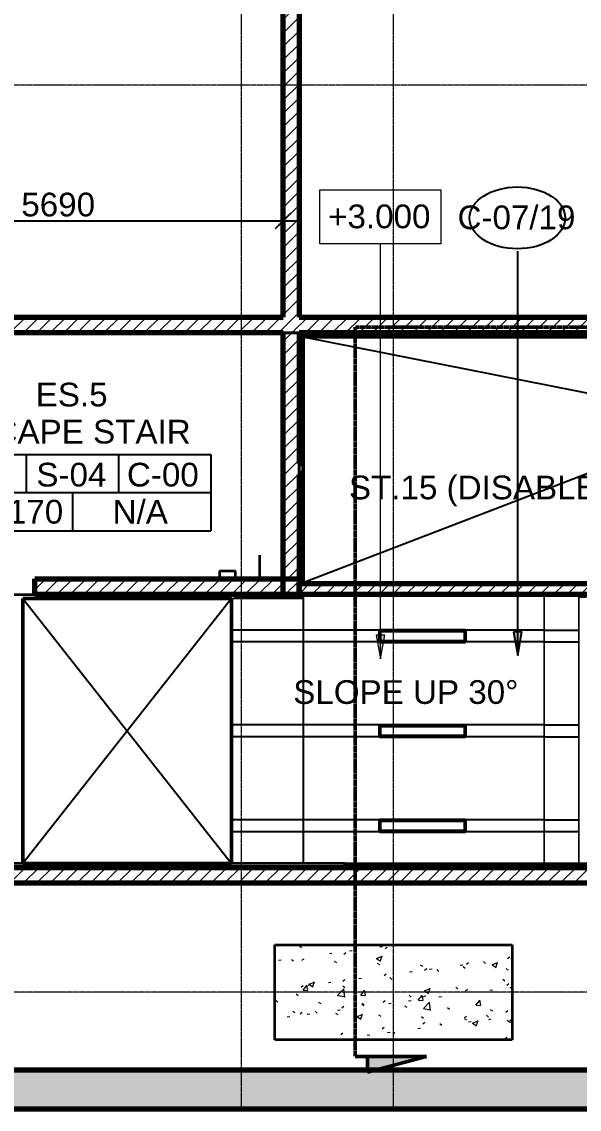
# Model space of a CAD drawing. Header units: millimetres. Extents: x -920231 to -841213, y -17301 to 22361.
# Drawn here: x -897583 to -890536, y -17276 to -3519 of the extents above; entities that cross this region are included whole.
import ezdxf

# ---------------------------------------------------------------- set-up
doc = ezdxf.new("R2010")
doc.units = ezdxf.units.MM
doc.linetypes.add('- SOM Dash 1_8_', pattern=[4.7625, 3.175, -1.5875])
doc.linetypes.add('DPA_Grid _ Level 100', pattern=[10, 5.5, -1.6, 1.3, -1.6])
for name, color, linetype, lineweight in [('_ _ A-DETL-OPENING', 1, 'Continuous', 25), ('A-ANNO-DIMS', 1, 'Continuous', 9), ('A-ANNO-NOTE', 3, 'Continuous', 25), ('A-CLNG', 2, 'Continuous', 9), ('A-CLNG-PATT', 2, 'Continuous', 9), ('A-DETL', 1, 'Continuous', 70), ('A-FLOR-E', 2, 'Continuous', 35), ('A-ROOM-IDEN', 3, 'Continuous', 25), ('A-ROOM-LINE', 3, 'Continuous', 25), ('A-WALL', 5, 'Continuous', 35), ('A-WALL-FNSH', 2, 'Continuous', 35), ('A-WALL-PATT', 1, 'Continuous', 35), ('E-LITE-EQPM', 2, 'Continuous', 35), ('G-ANNO-SECL', 3, 'Continuous', 9), ('G-ANNO-TEXT', 3, 'Continuous', 9), ('I-WALL-E', 2, 'Continuous', 35), ('S-FNDN', 2, 'Continuous', 35), ('S-GRID', 251, 'Continuous', 9), ('S-STRS-IDEN', 3, 'Continuous', 25), ('S-STRS-MBND', 2, 'Continuous', 35), ('WALL-E', 2, 'Continuous', 35)]:
    doc.layers.add(name, color=color, linetype=linetype, lineweight=lineweight)
doc.styles.add('Arial_2', font='arial.ttf', dxfattribs={"height": 300})
doc.dimstyles.new('DPA-DIM-3_0_T-T', dxfattribs={"dimscale": 304.8, "dimtxt": 306.07782, "dimasz": 0.656168, "dimexe": 0.656168, "dimexo": 0.0625, "dimgap": 0.164042, "dimtad": 1, "dimdec": 0, "dimzin": 0, "dimdsep": 46, "dimtxsty": 'Arial_2', "dimblk1": 'OBLIQUE', "dimblk2": 'OBLIQUE', "dimsah": 1, "dimcen": 0.09, "dimdle": 0.656168, "dimadec": 8, "dimazin": 0, "dimtfac": 1, "dimtdec": 4, "dimtix": 1, "dimtmove": 0, "dimatfit": 3, "dimfxl": 1.312336, "dimfxlon": 1, "dimtvp": 1, "dimtolj": 1, "dimtzin": 0, "dimarcsym": 2})
pattern_1 = [(45, (0, 0), (-84.852814, 84.852814), [])]
pattern_2 = [(45, (0, 0), (-212.13203, 212.13203), []), (135, (0, 0), (-212.13203, -212.13203), [])]
pattern_3 = [(50, (0, 0), (728.7365, -63.75582), [76.2, -838.2]), (355, (0, 0), (-140.9716, 764.2276), [60.96, -670.56]), (100.451, (60.7, -5.3), (587.77, 700.46675), [64.76, -712.36]), (46.184, (0, 203.2), (1084.3162, -168.171), [114.3, -1257.3]), (96.636, (90.4, 189.2), (949.6099, 989.7098), [97.14, -1068.54]), (351.184, (0, 203.2), (949.6206, 989.7012), [91.44, -1005.84]), (21, (101.6, 152.4), (606.45787, -409.06057), [76.2, -838.2]), (326, (101.6, 152.4), (247.20834, 736.7529), [60.96, -670.56]), (71.451, (152.14, 118.3), (853.66825, 327.68547), [64.76, -712.36]), (37.5, (0, 0), (12.35469, 338.22012), [33.528, -628.904, 33.528, -647.192, -673.1]), (37.5, (0, 0), (12.35469, 338.22012), [-1343.152, 33.528, -639.572]), (7.5, (0, 0), (267.27887, 400.72213), [33.528, -354.584, 33.528, -613.664, -256.54]), (7.5, (0, 0), (267.27887, 400.72213), [-1035.304, 33.528, -223.012]), (327.5, (-226.57, 0), (542.36333, -22.915345), [33.528, -220.472, 33.528, -758.952, -1051.56]), (327.5, (-226.57, 0), (542.36333, -22.915345), [-1046.48, 33.528, -1018.032]), (317.5, (-328.17, 0), (592.51696, 101.7071), [33.528, -296.672, 33.528, -492.76, -746.76]), (317.5, (-328.17, 0), (592.51696, 101.7071), [-856.488, 33.528, -713.232])]

# ---------------------------------------------------------------- blocks, each defined once
blk = doc.blocks.new('L1_1_FLUORESCENT W DISFUSSER - 1195L x 595W x 85H - 36W-V101-4230-01 ENLARGED MULTI-PURPOSE LEVEL - REFLECTED CEILING PLAN - SHEET 1')
at = {"layer": 'E-LITE-EQPM'}
for p, q in [((-886783, -10306), (-886783, -10156)), ((-886783, -10156), (-885694, -10156)), ((-885694, -10156), (-886783, -10156)), ((-886783, -10156), (-886783, -10306)), ((-886772, -10293), (-886772, -10169)), ((-886772, -10169), (-885705, -10169)), ((-885705, -10169), (-886772, -10169)), ((-886772, -10169), (-886772, -10293)), ((-886772, -10169), (-886772, -10293)), ((-885705, -10169), (-886772, -10169)), ((-885705, -10169), (-885705, -10293)), ((-885705, -10293), (-885705, -10169)), ((-885705, -10293), (-885705, -10169)), ((-885694, -10156), (-885694, -10306)), ((-885694, -10306), (-885694, -10156)), ((-885694, -10306), (-886783, -10306)), ((-886783, -10306), (-885694, -10306)), ((-885705, -10293), (-886772, -10293)), ((-886772, -10293), (-885705, -10293)), ((-886772, -10293), (-885705, -10293))]:
    blk.add_line(p, q, dxfattribs=at)
blk = doc.blocks.new('Section - AEC_Section Tail - Filled-3249564-4230-01 ENLARGED MULTI-PURPOSE LEVEL - REFLECTED CEILING PLAN - SHEET 1')
at = {"layer": 'G-ANNO-SECL'}
blk.add_hatch(color=256, dxfattribs=at).paths.add_polyline_path([(0, 1.54), (-2, 1.54), (0, 9)])
at = {"layer": 'G-ANNO-SECL', "lineweight": 50}
for p, q in [((0, 9), (-2, 1.54)), ((0, 9), (0, 0)), ((0, 1.54), (0, 9)), ((-2, 1.54), (0, 1.54))]:
    blk.add_line(p, q, dxfattribs=at)
blk = doc.blocks.new('DPA_Room Tag Box - Standard-4486259-4230-01 ENLARGED MULTI-PURPOSE LEVEL - REFLECTED CEILING PLAN - SHEET 1')
at = {"layer": 'A-ROOM-LINE'}
for p, q in [((-17.5, -2.94), (-17.5, -12.6)), ((-17.5, -2.94), (17.5, -2.94)), ((-5.83, -2.94), (-5.83, -7.77)), ((5.83, -2.94), (5.83, -7.77)), ((17.5, -2.94), (17.5, -12.6)), ((-17.5, -7.77), (17.5, -7.77)), ((0, -7.77), (0, -12.6)), ((-17.5, -12.6), (17.5, -12.6))]:
    blk.add_line(p, q, dxfattribs=at)
blk = doc.blocks.new('Ceiling Tags - Ceiling Tags-9510765-4230-01 ENLARGED MULTI-PURPOSE LEVEL - REFLECTED CEILING PLAN - SHEET 1')
at = {"layer": 'A-ANNO-NOTE'}
blk.add_ellipse((0, 0), major_axis=(6.05, 0), ratio=0.646436, dxfattribs=at)
blk = doc.blocks.new('_Oblique')
at = {"color": 0, "linetype": 'ByBlock', "lineweight": -2}
blk.add_line((-0.5, -0.5), (0.5, 0.5), dxfattribs=at)
blk = doc.blocks.new('*D2235')
at = {"layer": 'A-ANNO-DIMS', "color": 0, "lineweight": -2, "transparency": 16777216}
for p, q in [((-24195, -9234), (-24195, -9815)), ((-29885, -9996), (-29885, -9415)), ((-30085, -9615), (-23995, -9615))]:
    blk.add_line(p, q, dxfattribs=at)
at = {"layer": 'Defpoints', "color": 0, "transparency": 16777216}
for p in [(-24195, -9215), (-24195, -9615), (-29885, -10015)]:
    blk.add_point(p, dxfattribs=at)
at = {"layer": 'A-ANNO-DIMS', "color": 0, "lineweight": -2, "transparency": 16777216, "xscale": 200, "yscale": 200, "zscale": 200, "rotation": 180}
blk.add_blockref('_Oblique', (-29885, -9615), dxfattribs=at)
at = {"layer": 'A-ANNO-DIMS', "color": 0, "lineweight": -2, "transparency": 16777216, "xscale": 200, "yscale": 200, "zscale": 200}
blk.add_blockref('_Oblique', (-24195, -9615), dxfattribs=at)
at = {"layer": 'A-ANNO-DIMS', "color": 0, "transparency": 16777216, "insert": (-27040, -9412), "char_height": 300, "width": 1107.53, "attachment_point": 5, "style": 'Arial_2'}
blk.add_mtext('\\A1;5690', dxfattribs=at)
blk = doc.blocks.new('*U2141')
at = {"layer": '_ _ A-DETL-OPENING'}
for p, q in [((-23944.5, -11084.8), (-15861.6, -12685)), ((-15862.2, -11084.8), (-23944.5, -14194.8)), ((-27485, -14395), (-24849.9, -17744.8)), ((-24849.9, -14395), (-27485, -17744.8))]:
    blk.add_line(p, q, dxfattribs=at)
at = {"layer": 'S-GRID', "linetype": 'DPA_Grid _ Level 100'}
for p, q in [((-24723, -20855.1), (-24723, 16910.1)), ((-22800, -20855.1), (-22800, 16910.1)), ((24628.5, -7900), (-48793, -7900)), ((24628.5, -19375), (-48793, -19375))]:
    blk.add_line(p, q, dxfattribs=at)
at = {"layer": 'A-ANNO-DIMS'}
dim = blk.add_linear_dim(base=(-24195, -9615), p1=(-29885, -10015), p2=(-24195, -9215), dimstyle='DPA-DIM-3_0_T-T', override={"dimpost": '<>', "dimfxl": 5745.962111}, dxfattribs=at)
dim.commit()
dim.dimension.update_dxf_attribs({"geometry": '*D2235', "text_midpoint": (-27040, -9411.8)})

msp = doc.modelspace()

# ---------------------------------------------------------------- hatches: boundary and pattern name
at = {"layer": 'A-ANNO-NOTE'}
msp.add_hatch(color=256, dxfattribs=at).paths.add_polyline_path([(-891314, -11536), (-891261, -11236), (-891367, -11236)])
at = {"layer": 'A-CLNG-PATT', "lineweight": 25}
h = msp.add_hatch(dxfattribs=at)
h.set_pattern_fill('FP_4', color=256, style=0, pattern_type=2)
h.set_pattern_definition([(270, (-862850.4, -12491), (-3117.7, -2e-13), [1200, 0]), (270, (-859732.7, -12491), (-3117.7, -2e-13), [1200, 0]), (180, (-859732.7, -13615.9), (1e-13, 1200), [3117.69, 0]), (180, (-859732.7, -12565.9), (1e-13, 1200), [3117.69, 0])])
h.paths.add_polyline_path([(-893499, -14166), (-890981, -14166), (-890981, -10766), (-894027, -10766), (-894027, -10816), (-894932, -10816), (-894932, -14166)])
h = msp.add_hatch(dxfattribs=at)
h.set_pattern_fill('FP_10', color=256, style=0, pattern_type=2)
h.set_pattern_definition([(90, (-898382.3, -12491), (3600, -2e-13), [1200, 0]), (90, (-901982.3, -12491), (3600, -2e-13), [1200, 0]), (0, (-901982.3, -11366), (0, -1200), [3600, 0]), (0, (-901982.3, -12416), (0, -1200), [3600, 0])])
h.paths.add_polyline_path([(-890541, -14166), (-890541, -10766), (-890981, -10766), (-890981, -14166)])
at = {"layer": 'A-WALL-PATT', "lineweight": 9}
h = msp.add_hatch(dxfattribs=at)
h.set_pattern_fill('FP_2', color=256, style=0, pattern_type=2)
h.set_pattern_definition(pattern_1)
h.paths.add_polyline_path([(-894077, -7256), (-894077, -286), (-894277, -286), (-894277, -7256), (-894177, -7256)])
h.paths.add_polyline_path([(-894077, 2714), (-894077, 3079), (-894277, 3079), (-894277, 2714), (-894177, 2714)])
h = msp.add_hatch(dxfattribs=at)
h.set_pattern_fill('FP_2', color=256, style=0, pattern_type=2)
h.set_pattern_definition(pattern_1)
h.paths.add_polyline_path([(-881898, -7456), (-881572, -7456), (-881372, -7256), (-899767, -7256), (-899767, -7456), (-884197, -7456)])
h = msp.add_hatch(dxfattribs=at)
h.set_pattern_fill('FP_2', color=256, style=0, pattern_type=2)
h.set_pattern_definition(pattern_1)
h.paths.add_polyline_path([(-894277, -10766), (-894077, -10766), (-894077, -7456), (-894277, -7456), (-894277, -9536)])
h = msp.add_hatch(dxfattribs=at)
h.set_pattern_fill('FP_3', color=256, style=0, pattern_type=2)
h.set_pattern_definition(pattern_2)
h.paths.add_polyline_path([(-881340, -7506), (-881290, -7456), (-891370, -7456), (-891370, -7506), (-881898, -7506)])
h = msp.add_hatch(dxfattribs=at)
h.set_pattern_fill('FP_2', color=256, style=0, pattern_type=2)
h.set_pattern_definition(pattern_1)
h.paths.add_polyline_path([(-884737, -9246), (-884737, -9106), (-889146, -9106), (-889146, -9246), (-884877, -9246)])
h.paths.add_polyline_path([(-894077, -9246), (-894027, -9246), (-894027, -9106), (-894077, -9106)])
h = msp.add_hatch(dxfattribs=at)
h.set_pattern_fill('FP_2', color=256, style=0, pattern_type=2)
h.set_pattern_definition(pattern_1)
h.paths.add_polyline_path([(-894077, -10766), (-894077, -10566), (-897417, -10566), (-897417, -10766)])
h = msp.add_hatch(dxfattribs=at)
h.set_pattern_fill('FP_2', color=256, style=0, pattern_type=2)
h.set_pattern_definition(pattern_1)
h.paths.add_polyline_path([(-884737, -10766), (-884737, -10626), (-894077, -10626), (-894077, -10766), (-885346, -10766)])
h = msp.add_hatch(dxfattribs=at)
h.set_pattern_fill('FP_3', color=256, style=0, pattern_type=2)
h.set_pattern_definition(pattern_2)
h.paths.add_polyline_path([(-879822, -14216), (-879822, -14166), (-893499, -14166), (-893499, -14216), (-880749, -14216)])
h = msp.add_hatch(dxfattribs=at)
h.set_pattern_fill('FP_2', color=256, style=0, pattern_type=2)
h.set_pattern_definition(pattern_1)
h.paths.add_polyline_path([(-879747, -14416), (-879747, -14216), (-897767, -14216), (-897767, -14416), (-880447, -14416)])
h = msp.add_hatch(dxfattribs=at)
h.set_pattern_fill('FP_1', color=256, style=0, pattern_type=2)
h.set_pattern_definition(pattern_3)
h.paths.add_polyline_path([(-868781, -17276), (-868781, -16776), (-914637, -16776), (-914637, -17276), (-879599, -17276)])
at = {"layer": 'G-ANNO-TEXT'}
msp.add_hatch(color=7, dxfattribs=at).paths.add_polyline_path([(-893048, -11577), (-892995, -11277), (-893101, -11277)])
at = {"layer": 'S-FNDN', "lineweight": 9}
h = msp.add_hatch(dxfattribs=at)
h.set_pattern_fill('FP_1', color=256, style=0, pattern_type=2)
h.set_pattern_definition(pattern_3)
h.paths.add_polyline_path([(-894382, -16396), (-891382, -16396), (-891382, -15196), (-894382, -15196)])
h = msp.add_hatch(dxfattribs=at)
h.set_pattern_fill('FP_1', color=256, style=0, pattern_type=2)
h.set_pattern_definition(pattern_3)
h.paths.add_polyline_path([(-894382, -16396), (-891382, -16396), (-891382, -15196), (-894382, -15196)])

# ---------------------------------------------------------------- linework, layer by layer
at = {"layer": 'A-ANNO-NOTE'}
for p, q in [((-891314, -11536), (-891314, -6422)), ((-891261, -11236), (-891367, -11236)), ((-891367, -11236), (-891314, -11536)), ((-891314, -11536), (-891261, -11236))]:
    msp.add_line(p, q, dxfattribs=at)
at = {"layer": 'A-CLNG'}
for p, q in [((-894027, -7506), (-894027, -8731)), ((-890289, -7506), (-894027, -7506)), ((-894027, -7506), (-890289, -7506)), ((-894027, -8731), (-894027, -7506)), ((-894027, -8731), (-894027, -9106)), ((-894027, -9106), (-894027, -8731)), ((-894027, -9246), (-894027, -9406)), ((-894027, -9406), (-894027, -9246)), ((-894027, -9406), (-894027, -10606)), ((-894027, -10606), (-894027, -9406)), ((-895091, -10816), (-894027, -10816)), ((-894027, -10816), (-895082, -10816)), ((-894027, -10766), (-894027, -10816)), ((-894027, -10816), (-894027, -10766)), ((-890981, -14166), (-890981, -10766)), ((-890981, -10766), (-890981, -14166)), ((-890981, -10766), (-890981, -14166)), ((-890981, -14166), (-890981, -10766)), ((-890541, -14166), (-890541, -10766)), ((-890541, -10766), (-890541, -14166)), ((-890981, -14166), (-890541, -14166)), ((-890541, -14166), (-890981, -14166)), ((-895091, -14216), (-890981, -14216)), ((-890981, -14216), (-895091, -14216))]:
    msp.add_line(p, q, dxfattribs=at)
at = {"layer": 'A-DETL', "lineweight": 50}
for p, q in [((-885944, -7506), (-894027, -7506)), ((-894027, -7506), (-894027, -10616)), ((-894027, -10616), (-889146, -10616)), ((-894932, -10816), (-897567, -10816)), ((-897567, -10816), (-897567, -14166)), ((-894932, -14166), (-894932, -10816)), ((-897567, -14166), (-894932, -14166))]:
    msp.add_line(p, q, dxfattribs=at)
at = {"layer": 'A-FLOR-E'}
for p, q in [((-894077, -7456), (-882524, -7456)), ((-882524, -7456), (-894077, -7456))]:
    msp.add_line(p, q, dxfattribs=at)
at = {"layer": 'A-WALL', "color": 7, "lineweight": 70}
for p, q in [((-894277, -7256), (-894277, -286)), ((-894077, -871), (-894077, -7256)), ((-899767, -7256), (-894277, -7256)), ((-894077, -7256), (-881372, -7256)), ((-894277, -7456), (-899767, -7456)), ((-894277, -10766), (-894277, -7456)), ((-894077, -7456), (-894077, -9106)), ((-881572, -7456), (-894077, -7456)), ((-891967, -7456), (-891370, -7456)), ((-891967, -7486), (-891967, -7456)), ((-891370, -7486), (-891967, -7486)), ((-891370, -7456), (-891370, -7486)), ((-894077, -9106), (-894027, -9106)), ((-894077, -9246), (-894077, -10766)), ((-894027, -9246), (-894077, -9246)), ((-897417, -10766), (-897417, -10566)), ((-897417, -10566), (-894077, -10566)), ((-894077, -10566), (-894077, -10766)), ((-894077, -10766), (-894077, -10626)), ((-894077, -10626), (-884877, -10626)), ((-894077, -10766), (-897417, -10766)), ((-894077, -10766), (-894277, -10766)), ((-884737, -10766), (-894077, -10766)), ((-897767, -14216), (-879747, -14216)), ((-880647, -14416), (-898867, -14416)), ((-914637, -16776), (-880647, -16776)), ((-868781, -17276), (-914637, -17276))]:
    msp.add_line(p, q, dxfattribs=at)
at = {"layer": 'A-WALL-FNSH', "color": 250}
for p, q in [((-891967, -7506), (-891967, -7486)), ((-891370, -7506), (-891967, -7506)), ((-891370, -7506), (-891370, -7456)), ((-891370, -7456), (-881290, -7456)), ((-891370, -7486), (-891370, -7506)), ((-881340, -7506), (-891370, -7506)), ((-893499, -14166), (-879822, -14166)), ((-893499, -14216), (-893499, -14166)), ((-879822, -14216), (-893499, -14216))]:
    msp.add_line(p, q, dxfattribs=at)
at = {"layer": 'G-ANNO-SECL', "linetype": 'DPA_Grid _ Level 100', "lineweight": 50}
for p, q in [((-893368, -7381), (-893368, -16607)), ((-885090, -7381), (-893368, -7381))]:
    msp.add_line(p, q, dxfattribs=at)
at = {"layer": 'G-ANNO-TEXT', "color": 10}
for p, q in [((-893048, -11577), (-893048, -6327)), ((-892995, -11277), (-893101, -11277)), ((-893101, -11277), (-893048, -11577)), ((-893048, -11577), (-892995, -11277))]:
    msp.add_line(p, q, dxfattribs=at)
at = {"layer": 'G-ANNO-TEXT', "color": 10, "flags": 128}
msp.add_lwpolyline([(-893813, -5644), (-892284, -5644), (-892284, -6327), (-893813, -6327)], close=True, dxfattribs=at)
at = {"layer": 'I-WALL-E'}
for p, q in [((-892561, -7456), (-894077, -7456)), ((-894077, -7506), (-894077, -7456)), ((-894077, -7506), (-894077, -10598)), ((-894077, -10598), (-894077, -7506)), ((-894077, -7506), (-894027, -7506)), ((-894027, -7506), (-894077, -7506)), ((-894077, -7506), (-894077, -10598)), ((-894077, -10598), (-894077, -7506)), ((-894077, -7506), (-894027, -7506)), ((-894027, -7506), (-894077, -7506)), ((-894077, -7506), (-892561, -7506)), ((-894027, -7506), (-894027, -9106)), ((-894027, -9106), (-894027, -7506)), ((-894027, -7506), (-894027, -9106)), ((-894027, -9106), (-894027, -7506)), ((-892261, -7456), (-892576, -7456)), ((-892576, -7506), (-892576, -7456)), ((-892576, -7506), (-892261, -7506)), ((-891961, -7456), (-892276, -7456)), ((-892276, -7506), (-892276, -7456)), ((-892276, -7506), (-891961, -7506)), ((-894027, -9246), (-894027, -10606)), ((-894027, -10606), (-894027, -9246)), ((-894027, -9246), (-894027, -10606)), ((-894027, -10606), (-894027, -9246)), ((-894052, -10606), (-894077, -10598)), ((-894077, -10598), (-894052, -10606)), ((-894052, -10606), (-894077, -10598)), ((-894077, -10598), (-894052, -10606)), ((-894077, -10606), (-894052, -10606)), ((-894052, -10606), (-894077, -10606)), ((-894077, -10606), (-894077, -10656)), ((-894077, -10656), (-894077, -10606)), ((-894882, -10796), (-894027, -10796)), ((-894027, -10796), (-894882, -10796)), ((-894882, -10816), (-894882, -10796)), ((-894882, -10796), (-894882, -10816))]:
    msp.add_line(p, q, dxfattribs=at)
at = {"layer": 'I-WALL-E', "color": 55, "linetype": '- SOM Dash 1_8_'}
for p, q in [((-890541, -10791), (-890356, -10791)), ((-890356, -10791), (-890541, -10791))]:
    msp.add_line(p, q, dxfattribs=at)
at = {"layer": 'S-FNDN'}
for p, q in [((-894382, -16396), (-894382, -15196)), ((-894382, -15196), (-891382, -15196)), ((-891382, -15196), (-891382, -16396)), ((-891382, -16396), (-894382, -16396))]:
    msp.add_line(p, q, dxfattribs=at)
at = {"layer": 'S-STRS-MBND'}
for p, q in [((-894077, -7506), (-894077, -10606)), ((-892537, -7506), (-894077, -7506)), ((-890137, -7506), (-892537, -7506)), ((-894077, -10606), (-894027, -10606))]:
    msp.add_line(p, q, dxfattribs=at)
at = {"layer": 'WALL-E'}
for p, q in [((-894576, -7456), (-894076, -7456)), ((-894076, -7456), (-894576, -7456)), ((-894077, -7456), (-894077, -10606)), ((-894077, -7456), (-894027, -7456)), ((-894077, -7456), (-894027, -7456)), ((-892727, -7456), (-894076, -7456)), ((-894076, -7456), (-882524, -7456)), ((-894076, -7506), (-892727, -7506)), ((-894027, -9106), (-894027, -7506)), ((-894027, -7506), (-894027, -9106)), ((-891370, -7456), (-892727, -7456)), ((-892727, -7506), (-891370, -7506)), ((-894027, -10606), (-894027, -9246)), ((-894027, -9246), (-894027, -10606)), ((-894576, -10266), (-894576, -10566)), ((-895082, -10466), (-895082, -10566)), ((-895082, -10466), (-894882, -10466)), ((-894882, -10566), (-894882, -10466)), ((-894077, -10606), (-894027, -10606)), ((-894077, -10606), (-894077, -10656)), ((-894077, -10656), (-894077, -10606)), ((-894076, -10606), (-894027, -10606)), ((-894027, -10606), (-894076, -10606)), ((-894027, -10606), (-894076, -10606)), ((-903937, -10766), (-894576, -10766)), ((-895132, -10766), (-895132, -10816)), ((-895132, -10816), (-895132, -10766)), ((-895132, -10766), (-895082, -10766)), ((-895082, -10766), (-895132, -10766)), ((-895082, -10766), (-895082, -10816)), ((-895082, -10816), (-895082, -10766)), ((-895082, -10766), (-895082, -10816)), ((-895082, -10816), (-895082, -10766)), ((-894882, -10766), (-894882, -10816)), ((-894882, -10816), (-894882, -10766)), ((-894882, -10816), (-894882, -10796)), ((-894882, -10796), (-894882, -10816)), ((-894832, -10796), (-894882, -10796)), ((-894832, -10796), (-894027, -10796)), ((-894027, -10796), (-894832, -10796)), ((-894076, -10766), (-894576, -10766)), ((-894076, -10796), (-894076, -10766)), ((-894076, -10766), (-894076, -10796)), ((-894076, -10796), (-894027, -10796)), ((-894027, -10796), (-894076, -10796)), ((-893499, -14166), (-897767, -14166)), ((-897767, -14216), (-893499, -14216)), ((-895082, -14216), (-895132, -14216)), ((-895132, -14216), (-895082, -14216))]:
    msp.add_line(p, q, dxfattribs=at)

# ---------------------------------------------------------------- block references
msp.add_blockref('*U2141', (-870082, 3579))
at = {"layer": 'A-ANNO-NOTE', "xscale": 100, "yscale": 100, "zscale": 100}
msp.add_blockref('Ceiling Tags - Ceiling Tags-9510765-4230-01 ENLARGED MULTI-PURPOSE LEVEL - REFLECTED CEILING PLAN - SHEET 1', (-891318, -6000), dxfattribs=at)
at = {"layer": 'A-ROOM-IDEN', "xscale": 99.99999999999993, "yscale": 99.99999999999993, "zscale": 99.99999999999993}
msp.add_blockref('DPA_Room Tag Box - Standard-4486259-4230-01 ENLARGED MULTI-PURPOSE LEVEL - REFLECTED CEILING PLAN - SHEET 1', (-896943, -8698), dxfattribs=at)
at = {"layer": 'E-LITE-EQPM', "rotation": 180}
for p in [(-1778756, -21522), (-1778756, -22722), (-1778756, -23922)]:
    msp.add_blockref('L1_1_FLUORESCENT W DISFUSSER - 1195L x 595W x 85H - 36W-V101-4230-01 ENLARGED MULTI-PURPOSE LEVEL - REFLECTED CEILING PLAN - SHEET 1', p, dxfattribs=at)
at = {"layer": 'G-ANNO-SECL', "lineweight": 25, "extrusion": (0, 0, -1), "xscale": 99.99999999999993, "yscale": 99.99999999999993, "zscale": 99.99999999999993, "rotation": 90.00000000000053}
msp.add_blockref('Section - AEC_Section Tail - Filled-3249564-4230-01 ENLARGED MULTI-PURPOSE LEVEL - REFLECTED CEILING PLAN - SHEET 1', (893368, -16607), dxfattribs=at)

# ---------------------------------------------------------------- texts
at = {"layer": 'A-ANNO-NOTE', "lineweight": 9, "insert": (-892075, -5843), "char_height": 300, "width": 1835.86, "attachment_point": 1, "style": 'Arial_2'}
msp.add_mtext('C-07/19', dxfattribs=at)
at = {"layer": 'A-ROOM-IDEN', "lineweight": 9, "char_height": 300, "attachment_point": 1, "style": 'Arial_2'}
for s, insert, width in [('ES.5', (-897406, -8085), 1122.36), ('ESCAPE STAIR', (-898498, -8554), 3759.91), ('S-04', (-897398, -9098), 1090.29), ('C-00', (-896253, -9098), 1114.35), ('+92.170', (-898585, -9567), 1883.97), ('N/A', (-896434, -9567), 857.81)]:
    msp.add_mtext(s, dxfattribs=dict(at, insert=insert, width=width))
at = {"layer": 'G-ANNO-TEXT', "color": 7, "char_height": 300, "attachment_point": 1, "style": 'Arial_2'}
for s, insert, width in [('+3.000', (-893710, -5831), 1595.36), ('SLOPE UP 30°', (-894151, -11848), 3511.39)]:
    msp.add_mtext(s, dxfattribs=dict(at, insert=insert, width=width))
at = {"layer": 'S-STRS-IDEN', "lineweight": 9, "insert": (-893447, -9260), "char_height": 300, "width": 4417.3, "attachment_point": 1, "style": 'Arial_2'}
msp.add_mtext('ST.15 (DISABLED)', dxfattribs=at)

doc.saveas('drawing.dxf')
